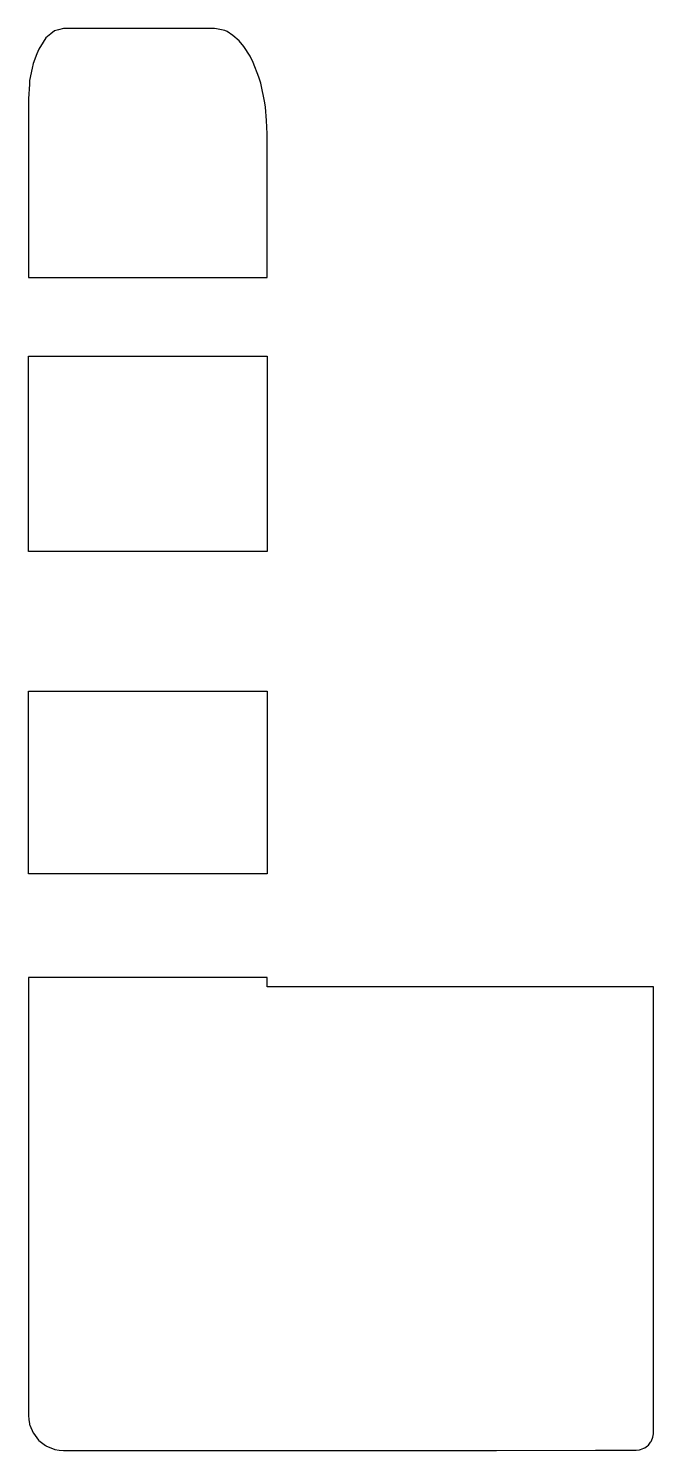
# Model space of a CAD drawing. Header units: metres. Extents: x 2.4 to 38, y -16 to 64.9.
import ezdxf

# ---------------------------------------------------------------- set-up
doc = ezdxf.new("R2010")
doc.units = ezdxf.units.M

msp = doc.modelspace()

# ---------------------------------------------------------------- linework, layer by layer
for p, q in [((3.882, 64.796), (3.676, 64.624)), ((4.114, 64.856), (3.882, 64.796)), ((4.4, 64.932), (4.114, 64.856)), ((6.75, 64.932), (4.4, 64.932)), ((13, 64.932), (6.75, 64.932)), ((13.107, 64.918), (13, 64.932)), ((13.59, 64.809), (13.107, 64.918)), ((13.107, 64.918), (13.107, 64.918)), ((13.723, 64.754), (13.59, 64.809)), ((14.031, 64.539), (13.723, 64.754)), ((3.238, 64.148), (2.986, 63.76)), ((3.4, 64.396), (3.238, 64.148)), ((3.676, 64.624), (3.4, 64.396)), ((14.409, 64.224), (14.031, 64.539)), ((14.661, 63.909), (14.409, 64.224)), ((2.879, 63.482), (2.668, 62.932)), ((2.986, 63.76), (2.879, 63.482)), ((15.022, 63.351), (14.661, 63.909)), ((15.203, 62.991), (15.022, 63.351)), ((2.614, 62.671), (2.468, 61.967)), ((2.668, 62.932), (2.614, 62.671)), ((15.52, 62.159), (15.203, 62.991)), ((2.455, 61.763), (2.4, 60.932)), ((2.468, 61.967), (2.455, 61.763)), ((15.628, 61.82), (15.52, 62.159)), ((15.858, 60.697), (15.628, 61.82)), ((2.4, 60.932), (2.4, 56.164)), ((15.903, 60.445), (15.858, 60.697)), ((15.957, 59.689), (15.903, 60.445)), ((16, 58.932), (15.957, 59.689)), ((16, 55.618), (16, 58.932)), ((2.4, 56.164), (2.4, 52.638)), ((16, 50.762), (16, 55.618)), ((2.4, 52.638), (2.4, 50.762)), ((2.4, 50.762), (8.949, 50.762)), ((8.949, 50.762), (16, 50.762)), ((2.4, 43.997), (2.4, 46.272)), ((2.4, 46.272), (9.451, 46.272)), ((9.451, 46.272), (16, 46.272)), ((16, 46.272), (16, 42.102)), ((2.4, 42.102), (2.4, 43.997)), ((2.4, 39.613), (2.4, 42.102)), ((16, 42.102), (16, 35.879)), ((2.4, 35.879), (2.4, 39.613)), ((2.4, 35.487), (2.4, 35.879)), ((16, 35.879), (16, 35.173)), ((16, 35.879), (16, 35.879)), ((2.4, 35.173), (2.4, 35.487)), ((3.509, 35.173), (2.4, 35.173)), ((16, 35.173), (3.509, 35.173)), ((2.4, 26.834), (2.4, 27.219)), ((2.4, 27.219), (14.891, 27.219)), ((2.4, 26.513), (2.4, 26.834)), ((14.891, 27.219), (16, 27.219)), ((16, 27.219), (16, 26.513)), ((2.4, 22.639), (2.4, 26.513)), ((16, 26.513), (16, 25.101)), ((16, 25.101), (16, 19.585)), ((16, 25.101), (16, 25.101)), ((2.4, 19.585), (2.4, 22.639)), ((2.4, 18.331), (2.4, 19.585)), ((16, 19.585), (16, 16.827)), ((2.4, 16.827), (2.4, 18.331)), ((11.669, 16.827), (2.4, 16.827)), ((16, 16.827), (11.669, 16.827)), ((6.731, 10.925), (2.4, 10.925)), ((2.4, 10.925), (2.4, 9.42)), ((16, 10.925), (6.731, 10.925)), ((16, 10.662), (16, 10.925)), ((16, 10.389), (16, 10.662)), ((19.241, 10.389), (16, 10.389)), ((26.427, 10.389), (19.241, 10.389)), ((38, 10.389), (26.427, 10.389)), ((38, -12.965), (38, 10.389)), ((2.4, 9.42), (2.4, 8.166)), ((2.4, 8.166), (2.4, 4.937)), ((2.4, 4.937), (2.4, 4.695)), ((2.4, 4.695), (2.4, 3.36)), ((2.4, 3.36), (2.4, 3.28)), ((2.4, 3.28), (2.4, 3.206)), ((2.4, 3.206), (2.4, 3.144)), ((2.4, 3.144), (2.4, -9.694)), ((2.4, -9.694), (2.4, -9.934)), ((2.4, -9.934), (2.4, -10.263)), ((2.4, -10.263), (2.4, -13.987)), ((38, -14.983), (38, -12.965)), ((2.4, -13.987), (2.4, -14)), ((2.4, -14), (2.432, -14.24)), ((2.432, -14.24), (2.463, -14.48)), ((2.463, -14.48), (2.464, -14.497)), ((2.464, -14.497), (2.467, -14.514)), ((2.467, -14.514), (2.479, -14.546)), ((2.479, -14.546), (2.664, -14.992)), ((2.664, -14.992), (2.681, -15.019)), ((2.681, -15.019), (2.974, -15.401)), ((37.866, -15.483), (37.941, -15.302)), ((37.941, -15.302), (37.966, -15.242)), ((37.966, -15.242), (37.99, -15.057)), ((37.99, -15.057), (38, -14.983)), ((2.974, -15.401), (2.995, -15.423)), ((2.995, -15.423), (3.378, -15.716)), ((3.378, -15.716), (3.402, -15.733)), ((3.402, -15.733), (3.429, -15.746)), ((3.429, -15.746), (3.869, -15.928)), ((3.869, -15.928), (3.899, -15.935)), ((3.899, -15.935), (4.156, -15.979)), ((4.156, -15.979), (4.4, -16)), ((4.4, -16), (13.947, -16)), ((13.947, -16), (14, -16)), ((14, -16), (14.006, -15.999)), ((14.006, -15.999), (14.116, -15.99)), ((14.006, -15.999), (14.006, -15.999)), ((14.116, -15.99), (29.064, -15.99)), ((29.064, -15.99), (34.685, -15.983)), ((34.685, -15.983), (37, -15.983)), ((37, -15.983), (37.207, -15.956)), ((37.207, -15.956), (37.259, -15.949)), ((37.259, -15.949), (37.451, -15.869)), ((37.451, -15.869), (37.5, -15.849)), ((37.5, -15.849), (37.663, -15.724)), ((37.663, -15.724), (37.707, -15.69)), ((37.707, -15.69), (37.83, -15.53)), ((37.83, -15.53), (37.866, -15.483))]:
    msp.add_line(p, q)

doc.saveas('drawing.dxf')
